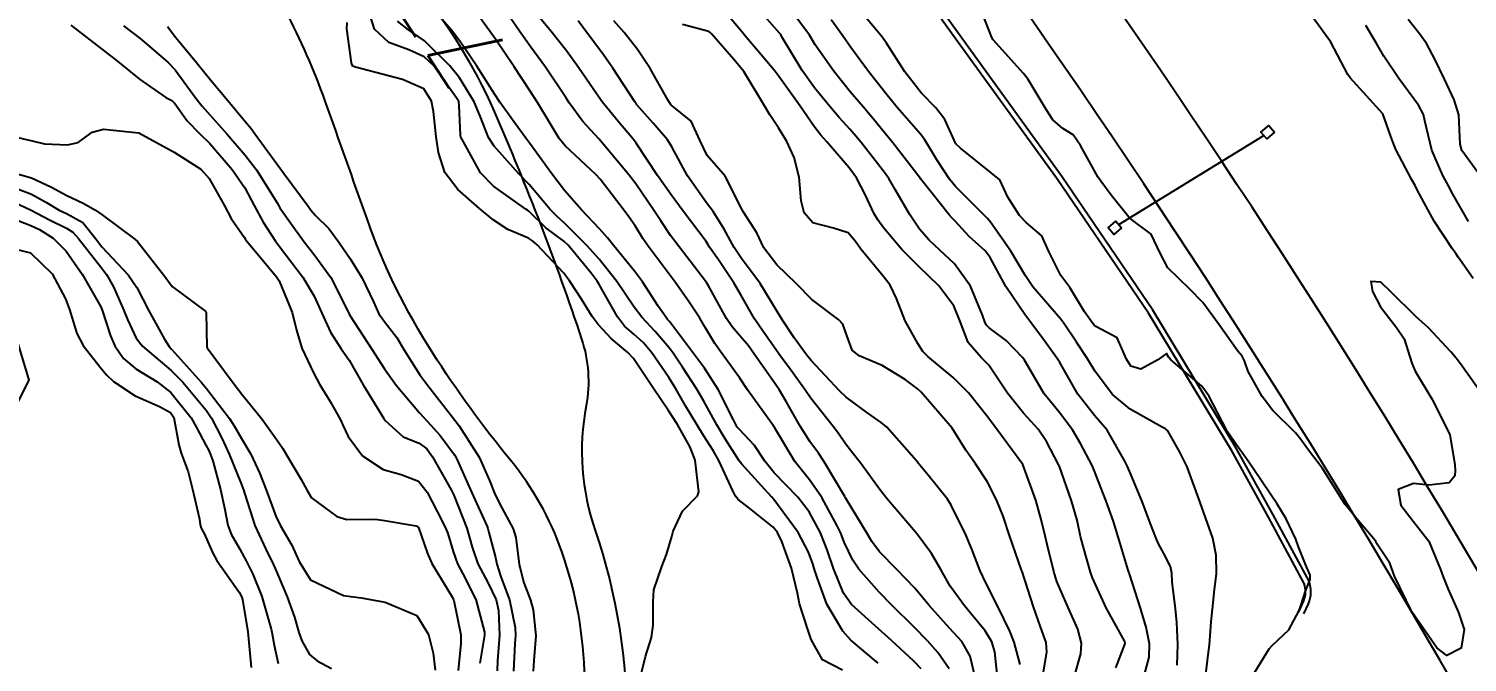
# Model space of a CAD drawing. Header units: metres. Extents: x 318500 to 325275, y 7408834 to 7428799.
# Drawn here: x 320162.8 to 320243.8, y 7410714.8 to 7410750.4 of the extents above; entities that cross this region are included whole.
import ezdxf
from ezdxf.enums import TextEntityAlignment as Align

# ---------------------------------------------------------------- set-up
doc = ezdxf.new("R2010")
doc.units = ezdxf.units.M
doc.header["$MEASUREMENT"] = 0
for name, color, linetype in [('Canaleta de Drenagem', 151, 'Continuous'), ('Cotas', 45, 'Continuous'), ('Curvas de Nivel 1m', 11, 'Continuous'), ('Curvas de Nivel 5m', 15, 'Continuous'), ('Hidrografia', 140, 'Continuous'), ('Linha Férrea', 20, 'Continuous'), ('Pórticos', 45, 'Continuous')]:
    doc.layers.add(name, color=color, linetype=linetype)
doc.styles.add('Style-STANDARD', font='STANDARD.shx')

msp = doc.modelspace()

# ---------------------------------------------------------------- linework, layer by layer
at = {"layer": 'Canaleta de Drenagem'}
for points in [[(320234.279, 7410717.589), (320234.538, 7410718.17, 0.190757), (320234.58, 7410719.184), (320232.571, 7410722.911), (320230.497, 7410726.643), (320225.814, 7410734.398), (320220.687, 7410741.912), (320214.818, 7410750.03), (320207.859, 7410759.732), (320198.444, 7410772.207), (320190.764, 7410782.293), (320176.994, 7410797.454)], [(320234.553, 7410717.467), (320234.812, 7410718.048, 0.194627), (320234.855, 7410719.306), (320232.834, 7410723.055), (320230.757, 7410726.794), (320226.066, 7410734.56), (320220.932, 7410742.085), (320215.061, 7410750.205), (320208.101, 7410759.91), (320198.683, 7410772.389), (320190.995, 7410782.485), (320177.216, 7410797.655)]]:
    msp.add_lwpolyline(points, format="xyb", dxfattribs=at)
at = {"layer": 'Curvas de Nivel 1m', "flags": 128}
for points, elevation in [([(320225.523, 7410713.786), (320225.85, 7410715.029), (320225.872, 7410715.781), (320225.686, 7410716.722), (320225.36, 7410717.789), (320224.744, 7410719.724), (320224.717, 7410719.799), (320224.705, 7410719.834), (320224.671, 7410719.932), (320224.113, 7410721.806), (320223.838, 7410722.673), (320223.427, 7410723.813), (320222.747, 7410725.591), (320222.64, 7410725.822), (320221.994, 7410727.063), (320221.546, 7410727.838), (320220.785, 7410728.823), (320219.94, 7410729.863), (320218.828, 7410731.744), (320218.745, 7410731.881), (320217.813, 7410732.863), (320216.847, 7410733.578), (320216.684, 7410733.738), (320216.605, 7410733.904), (320216.476, 7410734.286), (320215.8, 7410735.916), (320214.899, 7410737.164), (320214.078, 7410737.942), (320213.471, 7410738.507), (320212.922, 7410739.132), (320212.354, 7410739.966), (320211.564, 7410741.361), (320211.199, 7410741.978), (320210.965, 7410742.306), (320209.643, 7410744), (320209.349, 7410744.36), (320208.997, 7410744.752), (320208.398, 7410745.413), (320207.876, 7410746.027), (320207.025, 7410747.07), (320206.325, 7410748.051), (320205.185, 7410749.952), (320205.118, 7410750.069), (320205.098, 7410750.097), (320205.071, 7410750.128), (320203.366, 7410752.087)], 738), ([(320231.494, 7410713.706), (320232.608, 7410715.503), (320232.774, 7410715.688), (320233.718, 7410716.579), (320234.3, 7410717.665), (320234.384, 7410717.924), (320234.656, 7410718.743), (320234.912, 7410719.412), (320234.913, 7410719.658), (320234.676, 7410720.219), (320234.263, 7410721.243), (320234.111, 7410721.669), (320233.569, 7410722.815), (320233.043, 7410723.685), (320232.727, 7410724.16), (320231.666, 7410725.706), (320231.294, 7410726.251), (320230.763, 7410726.983), (320230.269, 7410727.725), (320229.704, 7410728.813), (320229.218, 7410729.736), (320228.808, 7410730.293), (320227.063, 7410731.767), (320226.966, 7410731.903), (320226.833, 7410732.118), (320226.348, 7410731.777), (320225.377, 7410731.236), (320224.824, 7410731.406), (320224.581, 7410731.802), (320224.043, 7410733.009), (320222.848, 7410733.644), (320222.753, 7410733.725), (320222.678, 7410733.823), (320222.211, 7410734.478), (320221.38, 7410735.843), (320220.89, 7410736.508), (320220.207, 7410737.861), (320219.804, 7410738.752), (320218.926, 7410739.504), (320218.554, 7410739.884), (320217.907, 7410740.929), (320217.44, 7410741.895), (320216.966, 7410742.293), (320215.24, 7410743.672), (320214.99, 7410743.907), (320214.976, 7410743.93), (320214.351, 7410745.287), (320213.841, 7410745.948), (320213.022, 7410746.792), (320212.092, 7410747.969), (320211.064, 7410749.587), (320210.781, 7410749.993), (320209.09, 7410751.986)], 741), ([(320208.593, 7410714.312), (320207.457, 7410714.886), (320206.821, 7410716.037), (320206.619, 7410716.644), (320206.175, 7410718.045), (320206.062, 7410718.633), (320205.729, 7410720.049), (320205.184, 7410721.556), (320204.941, 7410722.057), (320204.694, 7410722.358), (320203.38, 7410723.409), (320202.717, 7410723.915), (320202.566, 7410724.092), (320202.419, 7410724.4), (320201.628, 7410726.107), (320201.309, 7410726.665), (320200.764, 7410727.518), (320200.386, 7410728.124), (320199.821, 7410729.093), (320199.214, 7410730.136), (320198.81, 7410730.774), (320197.855, 7410732.155), (320197.394, 7410732.72), (320196.841, 7410733.223), (320196.33, 7410733.663), (320195.937, 7410734.184), (320194.878, 7410736.055), (320194.786, 7410736.201), (320194.443, 7410736.648), (320193.158, 7410738.218), (320192.912, 7410738.441), (320191.888, 7410739.204), (320190.929, 7410740.133), (320190.865, 7410740.187), (320190.762, 7410740.253), (320188.949, 7410741.55), (320188.225, 7410742.287), (320187.255, 7410744.036), (320187.115, 7410744.308), (320187.088, 7410744.406), (320187.008, 7410746.091), (320186.99, 7410746.31), (320186.978, 7410746.343), (320185.569, 7410748.325), (320185.047, 7410748.825), (320184.182, 7410749.214), (320183.059, 7410749.628), (320182.243, 7410750.372), (320181.962, 7410751.26)], 728), ([(320214.595, 7410714.382), (320213.957, 7410715.293), (320213.385, 7410715.948), (320212.621, 7410716.717), (320211.36, 7410717.973), (320210.651, 7410718.702), (320209.51, 7410719.997), (320209.168, 7410720.496), (320208.685, 7410721.504), (320208.548, 7410721.872), (320208.492, 7410722.013), (320208.284, 7410722.428), (320207.428, 7410724.029), (320206.735, 7410725.01), (320205.915, 7410726.048), (320204.769, 7410727.963), (320204.734, 7410728.024), (320204.709, 7410728.061), (320204.501, 7410728.337), (320203.245, 7410730.083), (320202.81, 7410730.732), (320201.825, 7410732.105), (320201.404, 7410732.68), (320200.845, 7410733.629), (320200.564, 7410734.123), (320199.93, 7410735.064), (320199.173, 7410736.137), (320198.886, 7410736.523), (320197.657, 7410738.159), (320197.355, 7410738.604), (320196.921, 7410739.319), (320196.572, 7410739.821), (320196.296, 7410740.18), (320194.956, 7410741.935), (320194.711, 7410742.202), (320192.984, 7410743.809), (320192.646, 7410744.233), (320192.076, 7410745.162), (320191.429, 7410746.246), (320191.02, 7410746.889), (320190.104, 7410748.264), (320189.063, 7410749.815), (320188.72, 7410750.285), (320188.033, 7410751.249)], 731), ([(320217.311, 7410713.893), (320217.166, 7410715.333), (320217.002, 7410715.896), (320216.619, 7410716.522), (320215.464, 7410717.918), (320214.657, 7410719.035), (320214.142, 7410719.938), (320213.606, 7410720.873), (320212.788, 7410721.959), (320212.692, 7410722.071), (320211.069, 7410723.977), (320210.726, 7410724.409), (320209.589, 7410725.997), (320209.218, 7410726.467), (320208.76, 7410727.048), (320208.369, 7410727.619), (320208.076, 7410728.02), (320206.794, 7410729.64), (320206.503, 7410730.043), (320205.701, 7410731.167), (320205.044, 7410732.058), (320204.833, 7410732.356), (320204.131, 7410733.359), (320203.645, 7410734.078), (320202.87, 7410735.422), (320202.474, 7410736.096), (320201.611, 7410737.397), (320201.113, 7410738.117), (320201.036, 7410738.243), (320200.913, 7410738.428), (320199.626, 7410740.133), (320198.944, 7410741.051), (320198.177, 7410742.152), (320196.987, 7410743.958), (320196.828, 7410744.172), (320195.975, 7410745.161), (320195.133, 7410746.198), (320195.012, 7410746.365), (320193.738, 7410748.22), (320193.054, 7410749.154), (320192.188, 7410750.239), (320191.083, 7410751.573)], 733), ([(320223.969, 7410714.433), (320224.507, 7410715.801), (320224.488, 7410715.925), (320223.432, 7410717.812), (320222.665, 7410719.511), (320222.558, 7410719.822), (320222.131, 7410721.275), (320221.995, 7410721.83), (320221.793, 7410722.744), (320221.484, 7410723.839), (320220.782, 7410725.817), (320220.767, 7410725.85), (320220.75, 7410725.884), (320220.08, 7410727.177), (320219.599, 7410727.868), (320218.783, 7410728.776), (320217.887, 7410729.889), (320216.823, 7410731.466), (320216.406, 7410731.906), (320215.673, 7410732.752), (320215.223, 7410733.924), (320214.863, 7410734.816), (320214.023, 7410735.943), (320212.896, 7410737.025), (320211.936, 7410737.97), (320210.922, 7410739.177), (320210.581, 7410739.64), (320210.382, 7410739.988), (320209.875, 7410741.067), (320209.373, 7410742.004), (320208.968, 7410742.571), (320207.703, 7410744.029), (320207.371, 7410744.412), (320206.999, 7410744.898), (320206.2, 7410746.048), (320205.035, 7410747.702), (320204.746, 7410748.073), (320203.069, 7410750.047), (320203.037, 7410750.09), (320202.147, 7410751.171)], 737), ([(320244.8, 7410729.53), (320243.38, 7410731.552), (320243.138, 7410731.86), (320242.837, 7410732.227), (320241.573, 7410733.573), (320240.859, 7410734.203), (320239.446, 7410735.602), (320238.888, 7410736.136), (320238.329, 7410736.178), (320238.427, 7410735.617), (320238.867, 7410734.76), (320239.778, 7410733.596), (320240.203, 7410732.949), (320240.644, 7410731.583), (320240.823, 7410731.123), (320241.753, 7410729.57), (320242.77, 7410727.56), (320243.049, 7410725.852), (320243.083, 7410725.555), (320243.062, 7410725.239), (320242.739, 7410724.844), (320241.589, 7410724.719), (320240.739, 7410724.82), (320239.861, 7410724.465), (320240.015, 7410723.591), (320240.707, 7410722.694), (320241.596, 7410721.571), (320242.259, 7410719.979), (320242.397, 7410719.563), (320242.66, 7410718.91), (320243.254, 7410717.551), (320243.58, 7410716.591), (320243.421, 7410715.548), (320242.606, 7410715.131), (320242.038, 7410715.566), (320240.64, 7410717.58), (320239.67, 7410719.595), (320239.403, 7410720.325), (320238.688, 7410721.393), (320238.618, 7410721.54), (320238.581, 7410721.612), (320237.626, 7410722.707), (320236.879, 7410723.638), (320236.724, 7410723.893), (320235.61, 7410725.651), (320234.761, 7410726.754), (320234.393, 7410727.292), (320234.08, 7410727.67), (320232.789, 7410728.94), (320232.212, 7410729.699), (320231.417, 7410731.115), (320231.209, 7410731.714), (320231.085, 7410731.969), (320230.835, 7410732.26), (320229.784, 7410733.731), (320228.869, 7410735.002), (320228.14, 7410735.751), (320226.898, 7410736.949), (320226.463, 7410737.777), (320225.972, 7410738.835), (320224.928, 7410739.619), (320224.712, 7410739.802), (320223.72, 7410741.041), (320223.128, 7410741.818), (320222.964, 7410742.062), (320221.981, 7410743.835), (320221.579, 7410744.425), (320220.999, 7410744.786), (320220.424, 7410745.279), (320220.047, 7410745.864), (320219.035, 7410747.549), (320218.784, 7410747.883), (320217.068, 7410749.783), (320217.004, 7410749.901), (320216.459, 7410751.292)], 742), ([(320165.157, 7410750.599), (320167.049, 7410749.148), (320167.812, 7410748.562), (320169.025, 7410747.572), (320170.514, 7410746.527), (320170.848, 7410746.362), (320171.007, 7410746.197), (320171.704, 7410745.216), (320172.395, 7410744.499), (320172.982, 7410743.948), (320174.242, 7410742.477), (320174.945, 7410741.451), (320175.482, 7410740.462), (320175.98, 7410739.509), (320176.672, 7410738.442), (320176.906, 7410738.14), (320178.219, 7410736.42), (320178.864, 7410735.36), (320179.283, 7410734.404), (320179.767, 7410733.324), (320180.38, 7410732.387), (320180.82, 7410731.743), (320181.611, 7410730.372), (320182.772, 7410728.465), (320182.842, 7410728.359), (320183.863, 7410727.445), (320184.757, 7410727.079), (320185.201, 7410726.769), (320185.521, 7410726.318), (320186.565, 7410724.46), (320186.649, 7410724.301), (320186.718, 7410724.157), (320187.443, 7410722.292), (320187.748, 7410721.22), (320188.074, 7410720.286), (320188.654, 7410719.207), (320189.093, 7410718.273), (320189.234, 7410717.668), (320189.29, 7410716.27), (320189.181, 7410714.857), (320189.15, 7410714.272)], 729), ([(320168.131, 7410750.559), (320169.059, 7410749.844), (320170.625, 7410748.526), (320171.034, 7410748.094), (320172.203, 7410746.502), (320172.549, 7410746.04), (320173, 7410745.538), (320173.945, 7410744.48), (320174.972, 7410743.296), (320175.612, 7410742.46), (320176.765, 7410740.61), (320176.858, 7410740.441), (320176.885, 7410740.396), (320176.929, 7410740.325), (320177.714, 7410739.224), (320178.292, 7410738.419), (320178.899, 7410737.65), (320179.8, 7410736.396), (320180.77, 7410734.462), (320180.805, 7410734.381), (320180.82, 7410734.351), (320180.849, 7410734.308), (320182.109, 7410732.367), (320182.814, 7410731.265), (320183.475, 7410730.35), (320184.777, 7410728.796), (320185.213, 7410728.323), (320185.953, 7410727.503), (320186.751, 7410726.426), (320186.824, 7410726.299), (320186.896, 7410726.151), (320187.735, 7410724.29), (320188.586, 7410722.386), (320188.627, 7410722.281), (320188.688, 7410722.058), (320189.053, 7410720.654), (320189.135, 7410720.273), (320189.37, 7410719.559), (320189.846, 7410718.262), (320190.166, 7410716.708), (320190.187, 7410716.256), (320190.152, 7410715.804), (320190.076, 7410714.258)], 728), ([(320170.607, 7410750.527), (320171.061, 7410749.908), (320172.237, 7410748.502), (320173.026, 7410747.525), (320173.902, 7410746.481), (320174.997, 7410745.168), (320175.309, 7410744.781), (320175.542, 7410744.462), (320176.961, 7410742.51), (320177.012, 7410742.439), (320177.158, 7410742.236), (320178.51, 7410740.416), (320178.685, 7410740.171), (320178.925, 7410739.896), (320179.677, 7410739.158), (320180.249, 7410738.39), (320180.896, 7410737.441), (320181.55, 7410736.373), (320182.189, 7410735.037), (320182.504, 7410734.363), (320182.845, 7410733.868), (320183.51, 7410733.023), (320183.91, 7410732.344), (320184.809, 7410730.917), (320185.252, 7410730.323), (320186.771, 7410728.377), (320186.828, 7410728.299), (320187.007, 7410728.058), (320188.133, 7410726.286), (320188.731, 7410724.983), (320189.004, 7410724.276), (320189.289, 7410723.694), (320190.063, 7410722.259), (320190.208, 7410721.78), (320190.388, 7410720.254), (320190.655, 7410719.224), (320191.039, 7410718.244), (320191.179, 7410717.694), (320191.326, 7410716.239), (320191.214, 7410714.858), (320191.186, 7410714.241)], 727), ([(320197.283, 7410714.16), (320197.513, 7410715.071), (320197.835, 7410716.152), (320197.939, 7410716.832), (320197.927, 7410718.151), (320197.98, 7410718.82), (320198.415, 7410720.144), (320198.677, 7410720.813), (320198.987, 7410721.837), (320199.061, 7410722.136), (320199.579, 7410723.259), (320200.431, 7410724.123), (320200.504, 7410724.342), (320200.3, 7410726.125), (320200.024, 7410726.861), (320199.303, 7410728.135), (320198.782, 7410728.94), (320197.96, 7410730.153), (320196.825, 7410731.853), (320196.514, 7410732.175), (320195.593, 7410732.944), (320194.846, 7410733.763), (320194.511, 7410734.203), (320193.899, 7410735.175), (320193.227, 7410736.217), (320192.887, 7410736.658), (320191.404, 7410738.243), (320191.138, 7410738.472), (320190.914, 7410738.612), (320189.76, 7410739.109), (320188.924, 7410739.641), (320188.152, 7410740.288), (320186.946, 7410741.362), (320186.217, 7410742.311), (320185.855, 7410743.439), (320185.718, 7410744.323), (320185.58, 7410745.749), (320185.463, 7410746.325), (320185.02, 7410747.014), (320183.823, 7410747.553), (320183.031, 7410747.744), (320181.188, 7410748.237), (320181.039, 7410748.301), (320180.974, 7410748.391), (320180.951, 7410748.482), (320180.685, 7410750.394), (320180.72, 7410750.747)], 727), ([(320210.597, 7410714.7), (320209.899, 7410715.286), (320209.067, 7410716.003), (320208.617, 7410716.503), (320207.711, 7410718.024), (320207.165, 7410719.53), (320207.005, 7410720.035), (320206.92, 7410720.284), (320206.679, 7410720.938), (320206.104, 7410722.046), (320204.718, 7410723.917), (320204.596, 7410724.062), (320202.935, 7410725.9), (320202.767, 7410726.09), (320201.988, 7410727.327), (320201.517, 7410728.109), (320200.79, 7410729.44), (320200.394, 7410730.124), (320199.59, 7410731.361), (320199.054, 7410732.138), (320198.833, 7410732.442), (320198.049, 7410733.359), (320197.301, 7410734.163), (320196.859, 7410734.737), (320195.892, 7410736.185), (320194.898, 7410737.431), (320194.205, 7410738.207), (320192.923, 7410739.483), (320192.528, 7410739.828), (320192.144, 7410740.232), (320190.951, 7410741.643), (320190.364, 7410742.259), (320188.983, 7410743.797), (320188.668, 7410744.285), (320188.191, 7410745.482), (320187.865, 7410746.297), (320187.03, 7410747.633), (320186.487, 7410748.316), (320185.061, 7410749.726), (320184.165, 7410750.344), (320183.543, 7410750.821)], 729), ([(320216.063, 7410713.908), (320215.787, 7410715.097), (320215.306, 7410715.92), (320214.621, 7410716.666), (320213.468, 7410717.948), (320212.654, 7410718.916), (320211.656, 7410719.97), (320210.68, 7410720.962), (320210.251, 7410721.552), (320209.989, 7410721.991), (320208.821, 7410723.906), (320208.758, 7410724.009), (320208.721, 7410724.07), (320207.555, 7410726.028), (320207.239, 7410726.517), (320206.761, 7410727.183), (320206.201, 7410728.046), (320205.413, 7410729.432), (320205.045, 7410730.058), (320204.805, 7410730.414), (320203.641, 7410732.078), (320203.303, 7410732.551), (320202.84, 7410733.097), (320202.378, 7410733.63), (320202.071, 7410734.102), (320201.024, 7410735.972), (320200.939, 7410736.119), (320200.881, 7410736.203), (320199.397, 7410738.135), (320198.916, 7410738.774), (320198.359, 7410739.583), (320197.988, 7410740.154), (320196.953, 7410741.671), (320196.568, 7410742.176), (320194.988, 7410744.078), (320194.879, 7410744.202), (320193.972, 7410745.188), (320193.214, 7410746.227), (320193.015, 7410746.539), (320191.88, 7410748.242), (320191.057, 7410749.37), (320190.411, 7410750.26), (320189.87, 7410751.06)], 732), ([(320218.597, 7410714.627), (320218.261, 7410715.883), (320218.006, 7410716.5), (320217.328, 7410717.893), (320216.66, 7410719.226), (320216.342, 7410719.905), (320215.88, 7410721.11), (320215.542, 7410721.917), (320214.715, 7410723.586), (320214.499, 7410723.933), (320213.417, 7410725.273), (320212.858, 7410725.958), (320212.81, 7410726.018), (320212.751, 7410726.089), (320211.08, 7410727.977), (320210.774, 7410728.248), (320210.011, 7410728.762), (320208.795, 7410729.675), (320208.432, 7410730.016), (320206.825, 7410731.732), (320206.57, 7410732.043), (320205.876, 7410733.013), (320205.174, 7410734.057), (320204.858, 7410734.586), (320203.949, 7410736.074), (320202.901, 7410737.473), (320202.488, 7410738.096), (320201.941, 7410739.125), (320201.317, 7410740.114), (320200.937, 7410740.608), (320199.867, 7410742.131), (320198.984, 7410743.76), (320198.747, 7410744.144), (320197.934, 7410745.095), (320197.01, 7410746.128), (320196.99, 7410746.15), (320196.974, 7410746.171), (320196.902, 7410746.282), (320195.674, 7410748.19), (320195.053, 7410749.065), (320194.19, 7410750.213), (320193.705, 7410750.849)], 734), ([(320221.617, 7410713.835), (320222.008, 7410715.233), (320222.035, 7410715.829), (320221.841, 7410716.613), (320221.289, 7410717.84), (320220.662, 7410719.289), (320220.478, 7410719.853), (320220.136, 7410721.31), (320220.007, 7410721.86), (320219.776, 7410722.792), (320219.48, 7410723.869), (320218.75, 7410725.88), (320217.255, 7410727.895), (320216.78, 7410728.539), (320215.689, 7410729.917), (320214.813, 7410730.777), (320213.39, 7410731.952), (320213.12, 7410732.243), (320212.837, 7410732.693), (320212.124, 7410733.967), (320211.623, 7410735.219), (320211.281, 7410735.976), (320210.888, 7410736.483), (320209.623, 7410737.999), (320209.332, 7410738.421), (320208.919, 7410738.921), (320208.086, 7410739.187), (320206.924, 7410739.483), (320206.439, 7410740.045), (320206.266, 7410740.72), (320206.155, 7410742.048), (320205.878, 7410743.15), (320205.465, 7410744.055), (320204.998, 7410744.817), (320204.495, 7410745.558), (320204.21, 7410746.072), (320203.038, 7410747.988), (320202.963, 7410748.091), (320202.474, 7410748.674), (320201.219, 7410750.118), (320201.15, 7410750.198), (320201.071, 7410750.248), (320199.58, 7410750.647)], 736), ([(320227.431, 7410714.59), (320227.461, 7410715.757), (320227.404, 7410716.982), (320227.327, 7410717.76), (320227.153, 7410719.272), (320227.119, 7410719.763), (320227.052, 7410720.142), (320226.681, 7410720.865), (320226.365, 7410721.453), (320226.228, 7410721.777), (320225.933, 7410722.55), (320225.461, 7410723.789), (320224.746, 7410725.504), (320224.613, 7410725.801), (320224.491, 7410726.064), (320223.495, 7410727.813), (320222.782, 7410728.64), (320221.833, 7410729.835), (320220.826, 7410731.611), (320220.678, 7410731.852), (320219.898, 7410732.922), (320219.192, 7410733.875), (320218.856, 7410734.312), (320217.79, 7410735.891), (320216.904, 7410737.521), (320216.615, 7410737.904), (320215.715, 7410738.715), (320214.926, 7410739.566), (320214.755, 7410739.759), (320214.595, 7410739.935), (320213.082, 7410741.835), (320212.976, 7410741.96), (320212.96, 7410741.985), (320211.419, 7410743.976), (320210.995, 7410744.511), (320210.331, 7410745.318), (320209.753, 7410745.999), (320209.023, 7410746.857), (320208.082, 7410748.024), (320207.062, 7410749.493), (320206.729, 7410750.045), (320206.028, 7410751.005)], 739), ([(320244.093, 7410736.341), (320243.243, 7410737.555), (320243.107, 7410737.752), (320242.915, 7410738.027), (320241.886, 7410739.57), (320240.956, 7410741.307), (320240.821, 7410741.582), (320240.644, 7410741.906), (320239.744, 7410743.599), (320239.523, 7410744.13), (320239.01, 7410745.61), (320237.171, 7410747.638), (320237.043, 7410747.825), (320236.083, 7410749.65), (320235.083, 7410751.007)], 743), ([(320243.824, 7410739.547), (320242.953, 7410741.086), (320242.694, 7410741.563), (320242.387, 7410742.147), (320241.754, 7410743.572), (320241.371, 7410745.211), (320241.287, 7410745.577), (320241.018, 7410746.097), (320239.903, 7410747.597), (320239.059, 7410748.853), (320238.632, 7410749.617), (320238.041, 7410750.587)], 744), ([(320161.073, 7410742.534), (320162.951, 7410742.01), (320164.063, 7410741.493), (320164.936, 7410741.016), (320165.86, 7410740.586), (320166.549, 7410740.199), (320166.924, 7410739.929), (320168.769, 7410738.551), (320168.908, 7410738.427), (320170.399, 7410736.525), (320170.871, 7410735.898), (320172.755, 7410734.491), (320172.776, 7410734.418), (320172.808, 7410732.49), (320172.829, 7410732.438), (320174.302, 7410730.467), (320174.791, 7410729.845), (320175.918, 7410728.449), (320176.758, 7410727.265), (320177.091, 7410726.772), (320177.295, 7410726.432), (320178.118, 7410725.03), (320178.464, 7410724.414), (320178.714, 7410724.01), (320180.135, 7410722.952), (320180.696, 7410722.792), (320182.263, 7410722.797), (320182.696, 7410722.755), (320184.588, 7410722.436), (320184.691, 7410722.391), (320184.729, 7410722.329), (320185.229, 7410720.875), (320185.478, 7410720.318), (320186.641, 7410718.391), (320186.688, 7410718.3), (320186.715, 7410718.224), (320187.102, 7410716.295), (320187.101, 7410715.799), (320186.954, 7410714.296)], 731), ([(320162.212, 7410741.366), (320162.937, 7410741.095), (320163.798, 7410740.617), (320164.51, 7410740.191), (320164.924, 7410740.003), (320165.829, 7410739.496), (320166.566, 7410738.575), (320166.903, 7410738.135), (320168.394, 7410736.547), (320168.87, 7410735.849), (320169.545, 7410734.533), (320170.433, 7410732.925), (320170.696, 7410732.521), (320170.828, 7410732.367), (320172.514, 7410730.494), (320172.795, 7410730.155), (320174.092, 7410728.47), (320174.354, 7410728.054), (320174.759, 7410727.347), (320175.299, 7410726.455), (320175.781, 7410725.403), (320176.147, 7410724.446), (320176.698, 7410722.971), (320176.966, 7410722.436), (320177.6, 7410721.347), (320178.007, 7410720.42), (320178.655, 7410719.384), (320180.512, 7410718.512), (320180.642, 7410718.49), (320181.497, 7410718.371), (320182.637, 7410718.176), (320182.855, 7410718.139), (320184.626, 7410717.387), (320185.286, 7410716.32), (320185.548, 7410715.265), (320185.663, 7410714.314)], 732), ([(320161.964, 7410740.64), (320162.926, 7410740.199), (320163.957, 7410739.651), (320164.916, 7410739.174), (320165.273, 7410738.954), (320165.597, 7410738.59), (320166.886, 7410736.947), (320167.172, 7410736.566), (320167.554, 7410735.875), (320168.133, 7410734.551), (320168.343, 7410734.045), (320168.834, 7410732.983), (320169.198, 7410732.536), (320170.81, 7410731.177), (320171.47, 7410730.51), (320172.777, 7410728.929), (320173.078, 7410728.485), (320173.65, 7410727.368), (320174.063, 7410726.47), (320174.726, 7410724.854), (320174.88, 7410724.458), (320174.962, 7410724.212), (320175.519, 7410722.452), (320176.249, 7410720.87), (320176.472, 7410720.442), (320176.664, 7410720.028), (320177.342, 7410718.429), (320177.748, 7410717.298), (320178, 7410716.419), (320178.152, 7410715.963), (320178.598, 7410715.18), (320179.019, 7410714.829), (320179.826, 7410714.391)], 733), ([(320161.803, 7410739.759), (320162.917, 7410739.337), (320163.389, 7410739.097), (320164.163, 7410738.611), (320164.899, 7410737.889), (320165.794, 7410736.586), (320166.853, 7410734.76), (320166.929, 7410734.569), (320167.394, 7410733.12), (320167.632, 7410732.558), (320168.12, 7410731.851), (320168.811, 7410731.262), (320170.012, 7410730.528), (320170.791, 7410729.93), (320171.928, 7410728.503), (320172.223, 7410727.957), (320172.755, 7410726.975), (320172.925, 7410726.661), (320173.004, 7410726.486), (320173.149, 7410726.078), (320173.583, 7410724.477), (320173.824, 7410723.353), (320173.995, 7410722.47), (320174.18, 7410721.963), (320174.676, 7410721.106), (320175.035, 7410720.456), (320175.398, 7410719.714), (320175.915, 7410718.447), (320176.438, 7410716.617), (320176.476, 7410716.441), (320176.603, 7410715.721), (320176.833, 7410714.677)], 734), ([(320162.203, 7410732.629), (320162.8, 7410730.62), (320162.113, 7410729.297)], 736)]:
    msp.add_lwpolyline(points, dxfattribs=dict(at, elevation=elevation))
at = {"layer": 'Curvas de Nivel 5m', "flags": 128}
for points, elevation in [([(320213.015, 7410714.375), (320212.599, 7410714.818), (320211.348, 7410715.973), (320210.62, 7410716.633), (320209.09, 7410718.003), (320208.649, 7410718.631), (320208.089, 7410720.019), (320207.729, 7410721.073), (320207.347, 7410722.03), (320206.708, 7410723.218), (320206.07, 7410724.047), (320204.74, 7410725.415), (320204.228, 7410726.068), (320203.636, 7410726.954), (320202.768, 7410727.869), (320202.667, 7410727.99), (320202.608, 7410728.092), (320202.439, 7410728.431), (320201.601, 7410730.108), (320200.818, 7410731.309), (320200.214, 7410732.126), (320198.848, 7410733.933), (320198.751, 7410734.044), (320198.671, 7410734.143), (320198.213, 7410734.797), (320197.331, 7410736.163), (320196.889, 7410736.768), (320195.73, 7410738.188), (320195.362, 7410738.64), (320194.919, 7410739.15), (320193.901, 7410740.21), (320192.946, 7410741.292), (320192.239, 7410742.231), (320190.986, 7410743.951), (320190.763, 7410744.253), (320190.009, 7410745.274), (320189.299, 7410746.276), (320189.016, 7410746.706), (320188.019, 7410748.295), (320187.061, 7410749.702), (320186.586, 7410750.315), (320185.087, 7410752.045)], 730), ([(320219.853, 7410713.861), (320220.091, 7410715.343), (320220.052, 7410715.858), (320219.74, 7410716.746), (320219.349, 7410717.869), (320218.699, 7410719.85), (320218.686, 7410719.88), (320218.685, 7410719.895), (320218.671, 7410719.932), (320217.996, 7410721.887), (320217.63, 7410722.966), (320217.268, 7410723.895), (320216.735, 7410724.931), (320216.08, 7410725.91), (320215.526, 7410726.687), (320214.77, 7410727.93), (320213.016, 7410729.957), (320212.803, 7410730.151), (320212.121, 7410730.656), (320210.822, 7410731.442), (320209.536, 7410731.999), (320209.138, 7410732.311), (320208.841, 7410733.138), (320208.614, 7410733.78), (320208.395, 7410734.017), (320206.867, 7410735.164), (320206.003, 7410736.049), (320204.896, 7410737.112), (320204.17, 7410738.071), (320203.762, 7410738.921), (320203.027, 7410740.089), (320202.932, 7410740.241), (320201.996, 7410742.104), (320200.977, 7410743.274), (320200.568, 7410744.124), (320200.079, 7410745.208), (320199.009, 7410746.06), (320198.958, 7410746.099), (320198.919, 7410746.151), (320198.768, 7410746.398), (320197.772, 7410748.163), (320197.056, 7410749.231), (320196.298, 7410750.182), (320195.727, 7410750.841)], 735), ([(320228.998, 7410713.736), (320229.178, 7410715.16), (320229.252, 7410715.734), (320229.345, 7410717.017), (320229.41, 7410717.732), (320229.536, 7410718.852), (320229.636, 7410719.73), (320229.633, 7410720.778), (320229.435, 7410721.733), (320228.72, 7410723.74), (320227.983, 7410725.752), (320227.575, 7410726.574), (320226.894, 7410727.768), (320226.772, 7410727.883), (320226.549, 7410727.998), (320224.788, 7410728.993), (320223.793, 7410729.81), (320222.819, 7410731.107), (320222.383, 7410731.827), (320221.769, 7410732.765), (320221.031, 7410733.847), (320220.853, 7410734.082), (320219.311, 7410735.874), (320218.889, 7410736.49), (320218.064, 7410737.888), (320216.926, 7410739.52), (320216.748, 7410739.723), (320216.563, 7410739.905), (320214.954, 7410741.527), (320214.611, 7410741.935), (320213.9, 7410743.023), (320213.345, 7410743.955), (320213.208, 7410744.173), (320212.995, 7410744.443), (320211.676, 7410745.973), (320211.022, 7410746.762), (320210.051, 7410747.995), (320209.06, 7410749.35), (320208.59, 7410750.017), (320207.961, 7410750.908)], 740), ([(320244.807, 7410741.688), (320243.451, 7410743.553), (320243.352, 7410743.913), (320243.273, 7410745.556), (320243.023, 7410746.404), (320242.467, 7410747.566), (320241.931, 7410748.697), (320241.465, 7410749.576), (320241.075, 7410750.115), (320240.423, 7410750.929)], 745), ([(320161.107, 7410744.53), (320162.982, 7410744.092), (320163.669, 7410743.931), (320164.979, 7410743.868), (320165.566, 7410744.007), (320166.366, 7410744.579), (320166.992, 7410744.755), (320168.99, 7410744.55), (320170.974, 7410743.458), (320172.468, 7410742.497), (320172.952, 7410741.983), (320173.798, 7410740.481), (320174.175, 7410739.73), (320174.912, 7410738.669), (320174.991, 7410738.539), (320175.045, 7410738.459), (320175.93, 7410737.414), (320176.733, 7410736.441), (320176.877, 7410736.217), (320177.618, 7410734.428), (320177.852, 7410733.437), (320178.153, 7410732.42), (320178.809, 7410731.042), (320179.161, 7410730.405), (320179.751, 7410729.43), (320180.335, 7410728.387), (320180.473, 7410728.09), (320180.761, 7410727.453), (320181.572, 7410726.372), (320182.739, 7410725.607), (320183.755, 7410725.324), (320184.729, 7410724.947), (320185.207, 7410724.323), (320185.787, 7410723.23), (320186.254, 7410722.307), (320186.377, 7410721.994), (320186.677, 7410720.986), (320186.928, 7410720.297), (320187.232, 7410719.723), (320187.953, 7410718.287), (320188.444, 7410716.45), (320188.446, 7410716.282), (320188.171, 7410714.708)], 730), ([(320161.39, 7410738.158), (320162.898, 7410737.798), (320164.106, 7410736.612), (320164.859, 7410735.205), (320165.076, 7410734.597), (320165.493, 7410733.247), (320165.854, 7410732.585), (320166.812, 7410731.365), (320167.174, 7410730.933), (320167.559, 7410730.559), (320168.788, 7410729.747), (320170.156, 7410729.15), (320170.774, 7410728.805), (320170.958, 7410728.517), (320171.233, 7410726.991), (320171.375, 7410726.511), (320171.77, 7410725.469), (320172.014, 7410724.501), (320172.392, 7410722.797), (320172.439, 7410722.494), (320172.502, 7410722.306), (320172.685, 7410721.962), (320173.125, 7410720.934), (320173.371, 7410720.479), (320174.643, 7410718.689), (320174.762, 7410718.459), (320174.814, 7410718.282), (320175.116, 7410716.455), (320175.187, 7410715.871), (320175.317, 7410714.453)], 735)]:
    msp.add_lwpolyline(points, dxfattribs=dict(at, elevation=elevation))
at = {"layer": 'Hidrografia'}
msp.add_lwpolyline([(320178.037, 7410758.64, -0.146764), (320188.982, 7410745.751, -0.022832), (320193.906, 7410732.938, -0.12742), (320194.161, 7410729.186, 0.129697), (320194.669, 7410722.158, -0.085898), (320196.449, 7410711.047, -0.090767), (320195.371, 7410705.548, -0.734371), (320193.441, 7410705.684, -0.125103), (320193.495, 7410709.102, 0.070449), (320194.082, 7410713.819, 0.080502), (320192.799, 7410720.975, 0.087252), (320189.909, 7410726.116, -0.028956), (320185.525, 7410732.15, -0.057854), (320181.829, 7410739.707, 0.001041), (320179.476, 7410746.328, 0.068798), (320174.34, 7410756.174, 0.105418)], format="xyb", dxfattribs=at)
at = {"layer": 'Linha Férrea'}
for points in [[(321000, 7409665.789, 0.078197), (320889.691, 7409761.645, 0.016428), (320831.735, 7409795.8, -0.029281), (320758.162, 7409840.189, -0.075107), (320633.213, 7409959.145, -0.038123), (320591.245, 7410019.369), (320569.878, 7410055.984), (320528.944, 7410130.121, 0.044252), (320455.674, 7410238.482), (320423.409, 7410279.545, -0.076357), (320336.109, 7410440.077, -0.029288), (320307.678, 7410537.206, 0.027041), (320278.586, 7410637.586, 0.100983), (320172.348, 7410808.477, 0.013159)], [(321000, 7409672.461, 0.064653), (320912.297, 7409751.466, 0.030753), (320836.249, 7409797.862, -0.016147), (320768.63, 7409837.796, -0.116635), (320583.997, 7410039.771), (320542.786, 7410113.919, 0.026405), (320494.03, 7410193.917, 0.017029), (320443.189, 7410260.7), (320429.493, 7410278.025, -0.097268), (320322.982, 7410493.451), (320310.757, 7410540.446), (320304.231, 7410567.008, 0.019913), (320282.851, 7410638.027, 0.100687), (320180.06, 7410806.177, 0.011092)]]:
    msp.add_lwpolyline(points, format="xyb", dxfattribs=at)
at = {"layer": 'Pórticos'}
for points in [[(320232.908, 7410744.582), (320232.469, 7410744.207), (320232.145, 7410744.586), (320232.583, 7410744.961)], [(320224.304, 7410739.196), (320223.865, 7410738.82), (320223.541, 7410739.2), (320223.979, 7410739.575)]]:
    msp.add_lwpolyline(points, close=True, dxfattribs=at)
msp.add_lwpolyline([(320224.142, 7410739.385), (320232.307, 7410744.396)], dxfattribs=at)

# ---------------------------------------------------------------- texts
at = {"layer": 'Cotas', "style": 'Style-STANDARD'}
msp.add_text('730', height=4, rotation=123.34017, dxfattribs=at).set_placement((320185.81, 7410751.684, 730), align=Align.MIDDLE_CENTER)

doc.saveas('drawing.dxf')
